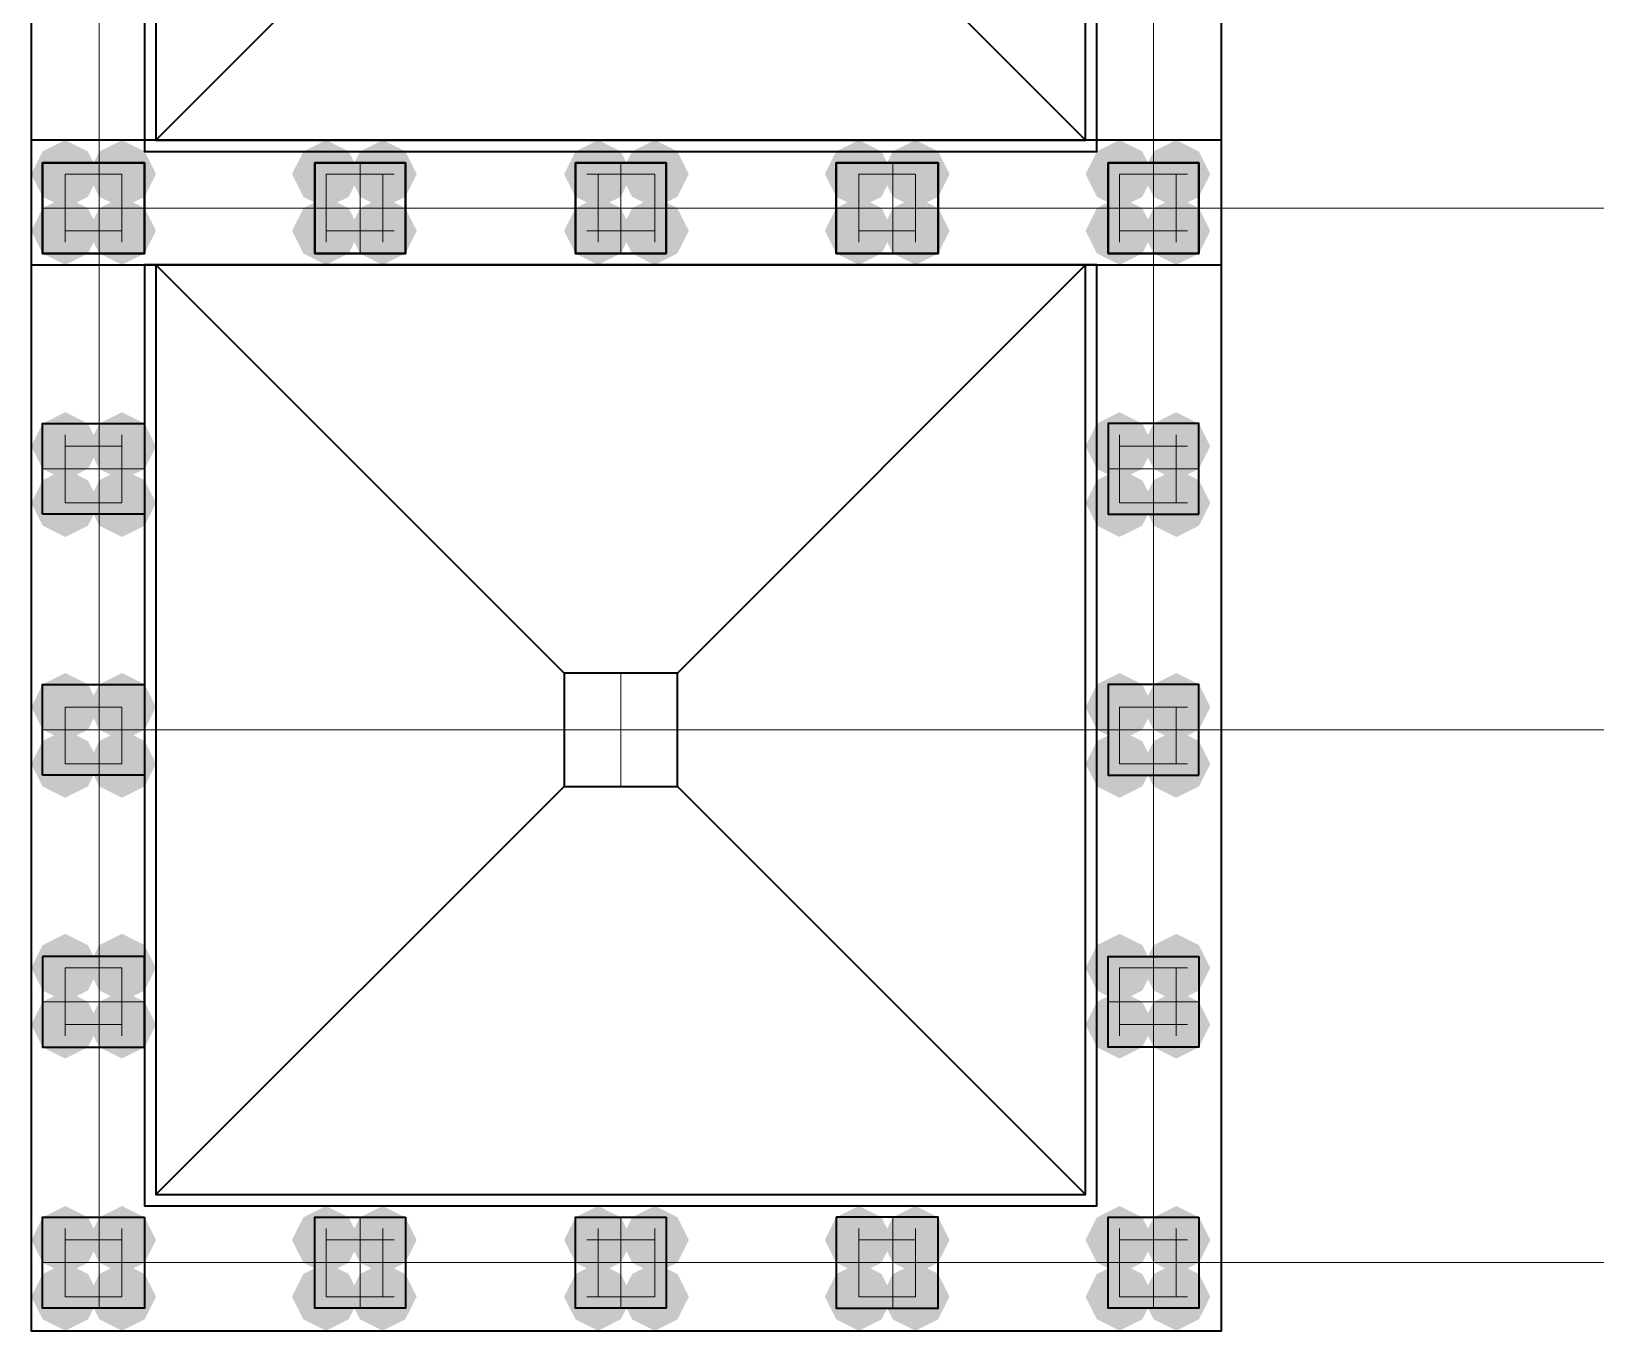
# Model space of a CAD drawing. Header units: millimetres. Extents: x 2315 to 4619, y 1334 to 1897.
# Drawn here: x 3811.84 to 3820.27, y 1516.78 to 1523.77 of the extents above; entities that cross this region are included whole.
import ezdxf

# ---------------------------------------------------------------- set-up
doc = ezdxf.new("R2010")
doc.units = ezdxf.units.MM
for name, color, linetype in [('PDF_中心线层', 1, 'Continuous'), ('PDF_粗实线层', 7, 'Continuous'), ('PDF_细实线层', 7, 'Continuous')]:
    doc.layers.add(name, color=color, linetype=linetype)

msp = doc.modelspace()

# ---------------------------------------------------------------- hatches: boundary and pattern name
at = {"layer": 'PDF_中心线层', "transparency": 33554559}
for points in [[(3812.0214, 1523.0665), (3811.9603, 1523.0665), (3811.9603, 1523.0055), (3812.0214, 1522.9444), (3812.0824, 1523.0055), (3812.0824, 1523.0665)], [(3812.0214, 1523.0665), (3811.9603, 1523.0665), (3811.9603, 1523.0055), (3812.0214, 1522.9444), (3812.0824, 1523.0055), (3812.0824, 1523.0665)], [(3812.3268, 1523.0665), (3812.2657, 1523.0665), (3812.2657, 1523.0055), (3812.3268, 1522.9444), (3812.3879, 1523.0055), (3812.3879, 1523.0665)], [(3812.3268, 1523.0665), (3812.2657, 1523.0665), (3812.2657, 1523.0055), (3812.3268, 1522.9444), (3812.3879, 1523.0055), (3812.3879, 1523.0665)], [(3816.297, 1523.0665), (3816.236, 1523.0665), (3816.236, 1523.0055), (3816.297, 1522.9444), (3816.3581, 1523.0055), (3816.3581, 1523.0665)], [(3816.297, 1523.0665), (3816.236, 1523.0665), (3816.236, 1523.0055), (3816.297, 1522.9444), (3816.3581, 1523.0055), (3816.3581, 1523.0665)], [(3816.6025, 1523.0665), (3816.5414, 1523.0665), (3816.5414, 1523.0055), (3816.6025, 1522.9444), (3816.6635, 1523.0055), (3816.6635, 1523.0665)], [(3816.6025, 1523.0665), (3816.5414, 1523.0665), (3816.5414, 1523.0055), (3816.6025, 1522.9444), (3816.6635, 1523.0055), (3816.6635, 1523.0665)], [(3812.0214, 1522.7611), (3811.9603, 1522.7611), (3811.9603, 1522.7001), (3812.0214, 1522.639), (3812.0824, 1522.7001), (3812.0824, 1522.7611)], [(3812.0214, 1522.7611), (3811.9603, 1522.7611), (3811.9603, 1522.7001), (3812.0214, 1522.639), (3812.0824, 1522.7001), (3812.0824, 1522.7611)], [(3812.3268, 1522.7611), (3812.2657, 1522.7611), (3812.2657, 1522.7001), (3812.3268, 1522.639), (3812.3879, 1522.7001), (3812.3879, 1522.7611)], [(3812.3268, 1522.7611), (3812.2657, 1522.7611), (3812.2657, 1522.7001), (3812.3268, 1522.639), (3812.3879, 1522.7001), (3812.3879, 1522.7611)], [(3816.297, 1522.7611), (3816.236, 1522.7611), (3816.236, 1522.7001), (3816.297, 1522.639), (3816.3581, 1522.7001), (3816.3581, 1522.7611)], [(3816.297, 1522.7611), (3816.236, 1522.7611), (3816.236, 1522.7001), (3816.297, 1522.639), (3816.3581, 1522.7001), (3816.3581, 1522.7611)], [(3816.6025, 1522.7611), (3816.5414, 1522.7611), (3816.5414, 1522.7001), (3816.6025, 1522.639), (3816.6635, 1522.7001), (3816.6635, 1522.7611)], [(3816.6025, 1522.7611), (3816.5414, 1522.7611), (3816.5414, 1522.7001), (3816.6025, 1522.639), (3816.6635, 1522.7001), (3816.6635, 1522.7611)], [(3812.0214, 1521.6006), (3811.9603, 1521.6006), (3811.9603, 1521.5395), (3812.0214, 1521.4784), (3812.0824, 1521.5395), (3812.0824, 1521.6006)], [(3812.3268, 1521.6006), (3812.2657, 1521.6006), (3812.2657, 1521.5395), (3812.3268, 1521.4784), (3812.3879, 1521.5395), (3812.3879, 1521.6006)], [(3812.0214, 1521.2952), (3811.9603, 1521.2952), (3811.9603, 1521.2341), (3812.0214, 1521.173), (3812.0824, 1521.2341), (3812.0824, 1521.2952)], [(3812.3268, 1521.2952), (3812.2657, 1521.2952), (3812.2657, 1521.2341), (3812.3268, 1521.173), (3812.3879, 1521.2341), (3812.3879, 1521.2952)], [(3812.0214, 1520.1957), (3811.9603, 1520.1957), (3811.9603, 1520.1346), (3812.0214, 1520.0736), (3812.0824, 1520.1346), (3812.0824, 1520.1957)], [(3812.0214, 1520.1957), (3811.9603, 1520.1957), (3811.9603, 1520.1346), (3812.0214, 1520.0736), (3812.0824, 1520.1346), (3812.0824, 1520.1957)], [(3812.3268, 1520.1957), (3812.2657, 1520.1957), (3812.2657, 1520.1346), (3812.3268, 1520.0736), (3812.3879, 1520.1346), (3812.3879, 1520.1957)], [(3812.3268, 1520.1957), (3812.2657, 1520.1957), (3812.2657, 1520.1346), (3812.3268, 1520.0736), (3812.3879, 1520.1346), (3812.3879, 1520.1957)], [(3817.7019, 1520.1957), (3817.6408, 1520.1957), (3817.6408, 1520.1346), (3817.7019, 1520.0736), (3817.763, 1520.1346), (3817.763, 1520.1957)], [(3818.0073, 1520.1957), (3817.9462, 1520.1957), (3817.9462, 1520.1346), (3818.0073, 1520.0736), (3818.0684, 1520.1346), (3818.0684, 1520.1957)], [(3812.0214, 1519.8903), (3811.9603, 1519.8903), (3811.9603, 1519.8292), (3812.0214, 1519.7682), (3812.0824, 1519.8292), (3812.0824, 1519.8903)], [(3812.0214, 1519.8903), (3811.9603, 1519.8903), (3811.9603, 1519.8292), (3812.0214, 1519.7682), (3812.0824, 1519.8292), (3812.0824, 1519.8903)], [(3812.3268, 1519.8903), (3812.2657, 1519.8903), (3812.2657, 1519.8292), (3812.3268, 1519.7682), (3812.3879, 1519.8292), (3812.3879, 1519.8903)], [(3812.3268, 1519.8903), (3812.2657, 1519.8903), (3812.2657, 1519.8292), (3812.3268, 1519.7682), (3812.3879, 1519.8292), (3812.3879, 1519.8903)], [(3817.7019, 1519.8903), (3817.6408, 1519.8903), (3817.6408, 1519.8292), (3817.7019, 1519.7682), (3817.763, 1519.8292), (3817.763, 1519.8903)], [(3818.0073, 1519.8903), (3817.9462, 1519.8903), (3817.9462, 1519.8292), (3818.0073, 1519.7682), (3818.0684, 1519.8292), (3818.0684, 1519.8903)], [(3812.0214, 1518.7909), (3811.9603, 1518.7909), (3811.9603, 1518.7298), (3812.0214, 1518.6687), (3812.0824, 1518.7298), (3812.0824, 1518.7909)], [(3812.3268, 1518.7909), (3812.2657, 1518.7909), (3812.2657, 1518.7298), (3812.3268, 1518.6687), (3812.3879, 1518.7298), (3812.3879, 1518.7909)], [(3812.0214, 1518.4855), (3811.9603, 1518.4855), (3811.9603, 1518.4244), (3812.0214, 1518.3633), (3812.0824, 1518.4244), (3812.0824, 1518.4855)], [(3812.3268, 1518.4855), (3812.2657, 1518.4855), (3812.2657, 1518.4244), (3812.3268, 1518.3633), (3812.3879, 1518.4244), (3812.3879, 1518.4855)], [(3812.0214, 1517.3249), (3811.9603, 1517.3249), (3811.9603, 1517.2638), (3812.0214, 1517.2028), (3812.0824, 1517.2638), (3812.0824, 1517.3249)], [(3812.3268, 1517.3249), (3812.2657, 1517.3249), (3812.2657, 1517.2638), (3812.3268, 1517.2028), (3812.3879, 1517.2638), (3812.3879, 1517.3249)], [(3816.297, 1517.3249), (3816.236, 1517.3249), (3816.236, 1517.2638), (3816.297, 1517.2028), (3816.3581, 1517.2638), (3816.3581, 1517.3249)], [(3816.6025, 1517.3249), (3816.5414, 1517.3249), (3816.5414, 1517.2638), (3816.6025, 1517.2028), (3816.6635, 1517.2638), (3816.6635, 1517.3249)], [(3812.0214, 1517.0195), (3811.9603, 1517.0195), (3811.9603, 1516.9584), (3812.0214, 1516.8973), (3812.0824, 1516.9584), (3812.0824, 1517.0195)], [(3812.3268, 1517.0195), (3812.2657, 1517.0195), (3812.2657, 1516.9584), (3812.3268, 1516.8973), (3812.3879, 1516.9584), (3812.3879, 1517.0195)], [(3816.297, 1517.0195), (3816.236, 1517.0195), (3816.236, 1516.9584), (3816.297, 1516.8973), (3816.3581, 1516.9584), (3816.3581, 1517.0195)], [(3816.6025, 1517.0195), (3816.5414, 1517.0195), (3816.5414, 1516.9584), (3816.6025, 1516.8973), (3816.6635, 1516.9584), (3816.6635, 1517.0195)]]:
    msp.add_hatch(color=256, dxfattribs=at).paths.add_polyline_path(points)
at = {"layer": 'PDF_粗实线层', "transparency": 33554559}
for points in [[(3812.0214, 1523.1887), (3811.8992, 1523.1276), (3811.8381, 1523.0055), (3811.8992, 1522.8833), (3812.0214, 1522.8222), (3812.1435, 1522.8833), (3812.2046, 1523.0055), (3812.1435, 1523.1276)], [(3812.0214, 1523.1887), (3811.8992, 1523.1276), (3811.8381, 1523.0055), (3811.8992, 1522.8833), (3812.0214, 1522.8222), (3812.1435, 1522.8833), (3812.2046, 1523.0055), (3812.1435, 1523.1276)], [(3812.3268, 1523.1887), (3812.2046, 1523.1276), (3812.1435, 1523.0055), (3812.2046, 1522.8833), (3812.3268, 1522.8222), (3812.4489, 1522.8833), (3812.51, 1523.0055), (3812.4489, 1523.1276)], [(3812.3268, 1523.1887), (3812.2046, 1523.1276), (3812.1435, 1523.0055), (3812.2046, 1522.8833), (3812.3268, 1522.8222), (3812.4489, 1522.8833), (3812.51, 1523.0055), (3812.4489, 1523.1276)], [(3813.4262, 1523.1887), (3813.3041, 1523.1276), (3813.243, 1523.0055), (3813.3041, 1522.8833), (3813.4262, 1522.8222), (3813.5484, 1522.8833), (3813.6095, 1523.0055), (3813.5484, 1523.1276)], [(3813.4262, 1523.1887), (3813.3041, 1523.1276), (3813.243, 1523.0055), (3813.3041, 1522.8833), (3813.4262, 1522.8222), (3813.5484, 1522.8833), (3813.6095, 1523.0055), (3813.5484, 1523.1276)], [(3813.7316, 1523.1887), (3813.6095, 1523.1276), (3813.5484, 1523.0055), (3813.6095, 1522.8833), (3813.7316, 1522.8222), (3813.8538, 1522.8833), (3813.9149, 1523.0055), (3813.8538, 1523.1276)], [(3813.7316, 1523.1887), (3813.6095, 1523.1276), (3813.5484, 1523.0055), (3813.6095, 1522.8833), (3813.7316, 1522.8222), (3813.8538, 1522.8833), (3813.9149, 1523.0055), (3813.8538, 1523.1276)], [(3814.8922, 1523.1887), (3814.77, 1523.1276), (3814.7089, 1523.0055), (3814.77, 1522.8833), (3814.8922, 1522.8222), (3815.0143, 1522.8833), (3815.0754, 1523.0055), (3815.0143, 1523.1276)], [(3814.8922, 1523.1887), (3814.77, 1523.1276), (3814.7089, 1523.0055), (3814.77, 1522.8833), (3814.8922, 1522.8222), (3815.0143, 1522.8833), (3815.0754, 1523.0055), (3815.0143, 1523.1276)], [(3815.1976, 1523.1887), (3815.0754, 1523.1276), (3815.0143, 1523.0055), (3815.0754, 1522.8833), (3815.1976, 1522.8222), (3815.3197, 1522.8833), (3815.3808, 1523.0055), (3815.3197, 1523.1276)], [(3815.1976, 1523.1887), (3815.0754, 1523.1276), (3815.0143, 1523.0055), (3815.0754, 1522.8833), (3815.1976, 1522.8222), (3815.3197, 1522.8833), (3815.3808, 1523.0055), (3815.3197, 1523.1276)], [(3816.297, 1523.1887), (3816.1749, 1523.1276), (3816.1138, 1523.0055), (3816.1749, 1522.8833), (3816.297, 1522.8222), (3816.4192, 1522.8833), (3816.4803, 1523.0055), (3816.4192, 1523.1276)], [(3816.297, 1523.1887), (3816.1749, 1523.1276), (3816.1138, 1523.0055), (3816.1749, 1522.8833), (3816.297, 1522.8222), (3816.4192, 1522.8833), (3816.4803, 1523.0055), (3816.4192, 1523.1276)], [(3816.6025, 1523.1887), (3816.4803, 1523.1276), (3816.4192, 1523.0055), (3816.4803, 1522.8833), (3816.6025, 1522.8222), (3816.7246, 1522.8833), (3816.7857, 1523.0055), (3816.7246, 1523.1276)], [(3816.6025, 1523.1887), (3816.4803, 1523.1276), (3816.4192, 1523.0055), (3816.4803, 1522.8833), (3816.6025, 1522.8222), (3816.7246, 1522.8833), (3816.7857, 1523.0055), (3816.7246, 1523.1276)], [(3817.7019, 1523.1887), (3817.5797, 1523.1276), (3817.5187, 1523.0055), (3817.5797, 1522.8833), (3817.7019, 1522.8222), (3817.8241, 1522.8833), (3817.8852, 1523.0055), (3817.8241, 1523.1276)], [(3817.7019, 1523.1887), (3817.5797, 1523.1276), (3817.5187, 1523.0055), (3817.5797, 1522.8833), (3817.7019, 1522.8222), (3817.8241, 1522.8833), (3817.8852, 1523.0055), (3817.8241, 1523.1276)], [(3818.0073, 1523.1887), (3817.8852, 1523.1276), (3817.8241, 1523.0055), (3817.8852, 1522.8833), (3818.0073, 1522.8222), (3818.1295, 1522.8833), (3818.1906, 1523.0055), (3818.1295, 1523.1276)], [(3818.0073, 1523.1887), (3817.8852, 1523.1276), (3817.8241, 1523.0055), (3817.8852, 1522.8833), (3818.0073, 1522.8222), (3818.1295, 1522.8833), (3818.1906, 1523.0055), (3818.1295, 1523.1276)], [(3812.0214, 1522.8833), (3811.8992, 1522.8222), (3811.8381, 1522.7001), (3811.8992, 1522.5779), (3812.0214, 1522.5168), (3812.1435, 1522.5779), (3812.2046, 1522.7001), (3812.1435, 1522.8222)], [(3812.0214, 1522.8833), (3811.8992, 1522.8222), (3811.8381, 1522.7001), (3811.8992, 1522.5779), (3812.0214, 1522.5168), (3812.1435, 1522.5779), (3812.2046, 1522.7001), (3812.1435, 1522.8222)], [(3812.3268, 1522.8833), (3812.2046, 1522.8222), (3812.1435, 1522.7001), (3812.2046, 1522.5779), (3812.3268, 1522.5168), (3812.4489, 1522.5779), (3812.51, 1522.7001), (3812.4489, 1522.8222)], [(3812.3268, 1522.8833), (3812.2046, 1522.8222), (3812.1435, 1522.7001), (3812.2046, 1522.5779), (3812.3268, 1522.5168), (3812.4489, 1522.5779), (3812.51, 1522.7001), (3812.4489, 1522.8222)], [(3813.4262, 1522.8833), (3813.3041, 1522.8222), (3813.243, 1522.7001), (3813.3041, 1522.5779), (3813.4262, 1522.5168), (3813.5484, 1522.5779), (3813.6095, 1522.7001), (3813.5484, 1522.8222)], [(3813.4262, 1522.8833), (3813.3041, 1522.8222), (3813.243, 1522.7001), (3813.3041, 1522.5779), (3813.4262, 1522.5168), (3813.5484, 1522.5779), (3813.6095, 1522.7001), (3813.5484, 1522.8222)], [(3813.7316, 1522.8833), (3813.6095, 1522.8222), (3813.5484, 1522.7001), (3813.6095, 1522.5779), (3813.7316, 1522.5168), (3813.8538, 1522.5779), (3813.9149, 1522.7001), (3813.8538, 1522.8222)], [(3813.7316, 1522.8833), (3813.6095, 1522.8222), (3813.5484, 1522.7001), (3813.6095, 1522.5779), (3813.7316, 1522.5168), (3813.8538, 1522.5779), (3813.9149, 1522.7001), (3813.8538, 1522.8222)], [(3814.8922, 1522.8833), (3814.77, 1522.8222), (3814.7089, 1522.7001), (3814.77, 1522.5779), (3814.8922, 1522.5168), (3815.0143, 1522.5779), (3815.0754, 1522.7001), (3815.0143, 1522.8222)], [(3814.8922, 1522.8833), (3814.77, 1522.8222), (3814.7089, 1522.7001), (3814.77, 1522.5779), (3814.8922, 1522.5168), (3815.0143, 1522.5779), (3815.0754, 1522.7001), (3815.0143, 1522.8222)], [(3815.1976, 1522.8833), (3815.0754, 1522.8222), (3815.0143, 1522.7001), (3815.0754, 1522.5779), (3815.1976, 1522.5168), (3815.3197, 1522.5779), (3815.3808, 1522.7001), (3815.3197, 1522.8222)], [(3815.1976, 1522.8833), (3815.0754, 1522.8222), (3815.0143, 1522.7001), (3815.0754, 1522.5779), (3815.1976, 1522.5168), (3815.3197, 1522.5779), (3815.3808, 1522.7001), (3815.3197, 1522.8222)], [(3816.297, 1522.8833), (3816.1749, 1522.8222), (3816.1138, 1522.7001), (3816.1749, 1522.5779), (3816.297, 1522.5168), (3816.4192, 1522.5779), (3816.4803, 1522.7001), (3816.4192, 1522.8222)], [(3816.297, 1522.8833), (3816.1749, 1522.8222), (3816.1138, 1522.7001), (3816.1749, 1522.5779), (3816.297, 1522.5168), (3816.4192, 1522.5779), (3816.4803, 1522.7001), (3816.4192, 1522.8222)], [(3816.6025, 1522.8833), (3816.4803, 1522.8222), (3816.4192, 1522.7001), (3816.4803, 1522.5779), (3816.6025, 1522.5168), (3816.7246, 1522.5779), (3816.7857, 1522.7001), (3816.7246, 1522.8222)], [(3816.6025, 1522.8833), (3816.4803, 1522.8222), (3816.4192, 1522.7001), (3816.4803, 1522.5779), (3816.6025, 1522.5168), (3816.7246, 1522.5779), (3816.7857, 1522.7001), (3816.7246, 1522.8222)], [(3817.7019, 1522.8833), (3817.5797, 1522.8222), (3817.5187, 1522.7001), (3817.5797, 1522.5779), (3817.7019, 1522.5168), (3817.8241, 1522.5779), (3817.8852, 1522.7001), (3817.8241, 1522.8222)], [(3817.7019, 1522.8833), (3817.5797, 1522.8222), (3817.5187, 1522.7001), (3817.5797, 1522.5779), (3817.7019, 1522.5168), (3817.8241, 1522.5779), (3817.8852, 1522.7001), (3817.8241, 1522.8222)], [(3818.0073, 1522.8833), (3817.8852, 1522.8222), (3817.8241, 1522.7001), (3817.8852, 1522.5779), (3818.0073, 1522.5168), (3818.1295, 1522.5779), (3818.1906, 1522.7001), (3818.1295, 1522.8222)], [(3818.0073, 1522.8833), (3817.8852, 1522.8222), (3817.8241, 1522.7001), (3817.8852, 1522.5779), (3818.0073, 1522.5168), (3818.1295, 1522.5779), (3818.1906, 1522.7001), (3818.1295, 1522.8222)], [(3812.0214, 1521.7228), (3811.8992, 1521.6617), (3811.8381, 1521.5395), (3811.8992, 1521.4174), (3812.0214, 1521.3563), (3812.1435, 1521.4174), (3812.2046, 1521.5395), (3812.1435, 1521.6617)], [(3812.3268, 1521.7228), (3812.2046, 1521.6617), (3812.1435, 1521.5395), (3812.2046, 1521.4174), (3812.3268, 1521.3563), (3812.4489, 1521.4174), (3812.51, 1521.5395), (3812.4489, 1521.6617)], [(3817.7019, 1521.7228), (3817.5797, 1521.6617), (3817.5187, 1521.5395), (3817.5797, 1521.4174), (3817.7019, 1521.3563), (3817.8241, 1521.4174), (3817.8852, 1521.5395), (3817.8241, 1521.6617)], [(3818.0073, 1521.7228), (3817.8852, 1521.6617), (3817.8241, 1521.5395), (3817.8852, 1521.4174), (3818.0073, 1521.3563), (3818.1295, 1521.4174), (3818.1906, 1521.5395), (3818.1295, 1521.6617)], [(3812.0214, 1521.4174), (3811.8992, 1521.3563), (3811.8381, 1521.2341), (3811.8992, 1521.1119), (3812.0214, 1521.0509), (3812.1435, 1521.1119), (3812.2046, 1521.2341), (3812.1435, 1521.3563)], [(3812.3268, 1521.4174), (3812.2046, 1521.3563), (3812.1435, 1521.2341), (3812.2046, 1521.1119), (3812.3268, 1521.0509), (3812.4489, 1521.1119), (3812.51, 1521.2341), (3812.4489, 1521.3563)], [(3817.7019, 1521.4174), (3817.5797, 1521.3563), (3817.5187, 1521.2341), (3817.5797, 1521.1119), (3817.7019, 1521.0509), (3817.8241, 1521.1119), (3817.8852, 1521.2341), (3817.8241, 1521.3563)], [(3818.0073, 1521.4174), (3817.8852, 1521.3563), (3817.8241, 1521.2341), (3817.8852, 1521.1119), (3818.0073, 1521.0509), (3818.1295, 1521.1119), (3818.1906, 1521.2341), (3818.1295, 1521.3563)], [(3812.0214, 1520.3179), (3811.8992, 1520.2568), (3811.8381, 1520.1346), (3811.8992, 1520.0125), (3812.0214, 1519.9514), (3812.1435, 1520.0125), (3812.2046, 1520.1346), (3812.1435, 1520.2568)], [(3812.3268, 1520.3179), (3812.2046, 1520.2568), (3812.1435, 1520.1346), (3812.2046, 1520.0125), (3812.3268, 1519.9514), (3812.4489, 1520.0125), (3812.51, 1520.1346), (3812.4489, 1520.2568)], [(3817.7019, 1520.3179), (3817.5797, 1520.2568), (3817.5187, 1520.1346), (3817.5797, 1520.0125), (3817.7019, 1519.9514), (3817.8241, 1520.0125), (3817.8852, 1520.1346), (3817.8241, 1520.2568)], [(3818.0073, 1520.3179), (3817.8852, 1520.2568), (3817.8241, 1520.1346), (3817.8852, 1520.0125), (3818.0073, 1519.9514), (3818.1295, 1520.0125), (3818.1906, 1520.1346), (3818.1295, 1520.2568)], [(3812.0214, 1520.0125), (3811.8992, 1519.9514), (3811.8381, 1519.8292), (3811.8992, 1519.7071), (3812.0214, 1519.646), (3812.1435, 1519.7071), (3812.2046, 1519.8292), (3812.1435, 1519.9514)], [(3812.3268, 1520.0125), (3812.2046, 1519.9514), (3812.1435, 1519.8292), (3812.2046, 1519.7071), (3812.3268, 1519.646), (3812.4489, 1519.7071), (3812.51, 1519.8292), (3812.4489, 1519.9514)], [(3817.7019, 1520.0125), (3817.5797, 1519.9514), (3817.5187, 1519.8292), (3817.5797, 1519.7071), (3817.7019, 1519.646), (3817.8241, 1519.7071), (3817.8852, 1519.8292), (3817.8241, 1519.9514)], [(3818.0073, 1520.0125), (3817.8852, 1519.9514), (3817.8241, 1519.8292), (3817.8852, 1519.7071), (3818.0073, 1519.646), (3818.1295, 1519.7071), (3818.1906, 1519.8292), (3818.1295, 1519.9514)], [(3812.0214, 1518.913), (3811.8992, 1518.8519), (3811.8381, 1518.7298), (3811.8992, 1518.6076), (3812.0214, 1518.5465), (3812.1435, 1518.6076), (3812.2046, 1518.7298), (3812.1435, 1518.8519)], [(3812.3268, 1518.913), (3812.2046, 1518.8519), (3812.1435, 1518.7298), (3812.2046, 1518.6076), (3812.3268, 1518.5465), (3812.4489, 1518.6076), (3812.51, 1518.7298), (3812.4489, 1518.8519)], [(3817.7019, 1518.913), (3817.5797, 1518.8519), (3817.5187, 1518.7298), (3817.5797, 1518.6076), (3817.7019, 1518.5465), (3817.8241, 1518.6076), (3817.8852, 1518.7298), (3817.8241, 1518.8519)], [(3818.0073, 1518.913), (3817.8852, 1518.8519), (3817.8241, 1518.7298), (3817.8852, 1518.6076), (3818.0073, 1518.5465), (3818.1295, 1518.6076), (3818.1906, 1518.7298), (3818.1295, 1518.8519)], [(3812.0214, 1518.6076), (3811.8992, 1518.5465), (3811.8381, 1518.4244), (3811.8992, 1518.3022), (3812.0214, 1518.2411), (3812.1435, 1518.3022), (3812.2046, 1518.4244), (3812.1435, 1518.5465)], [(3812.3268, 1518.6076), (3812.2046, 1518.5465), (3812.1435, 1518.4244), (3812.2046, 1518.3022), (3812.3268, 1518.2411), (3812.4489, 1518.3022), (3812.51, 1518.4244), (3812.4489, 1518.5465)], [(3817.7019, 1518.6076), (3817.5797, 1518.5465), (3817.5187, 1518.4244), (3817.5797, 1518.3022), (3817.7019, 1518.2411), (3817.8241, 1518.3022), (3817.8852, 1518.4244), (3817.8241, 1518.5465)], [(3818.0073, 1518.6076), (3817.8852, 1518.5465), (3817.8241, 1518.4244), (3817.8852, 1518.3022), (3818.0073, 1518.2411), (3818.1295, 1518.3022), (3818.1906, 1518.4244), (3818.1295, 1518.5465)], [(3812.0214, 1517.4471), (3811.8992, 1517.386), (3811.8381, 1517.2638), (3811.8992, 1517.1417), (3812.0214, 1517.0806), (3812.1435, 1517.1417), (3812.2046, 1517.2638), (3812.1435, 1517.386)], [(3812.3268, 1517.4471), (3812.2046, 1517.386), (3812.1435, 1517.2638), (3812.2046, 1517.1417), (3812.3268, 1517.0806), (3812.4489, 1517.1417), (3812.51, 1517.2638), (3812.4489, 1517.386)], [(3813.4262, 1517.4471), (3813.3041, 1517.386), (3813.243, 1517.2638), (3813.3041, 1517.1417), (3813.4262, 1517.0806), (3813.5484, 1517.1417), (3813.6095, 1517.2638), (3813.5484, 1517.386)], [(3813.7316, 1517.4471), (3813.6095, 1517.386), (3813.5484, 1517.2638), (3813.6095, 1517.1417), (3813.7316, 1517.0806), (3813.8538, 1517.1417), (3813.9149, 1517.2638), (3813.8538, 1517.386)], [(3814.8922, 1517.4471), (3814.77, 1517.386), (3814.7089, 1517.2638), (3814.77, 1517.1417), (3814.8922, 1517.0806), (3815.0143, 1517.1417), (3815.0754, 1517.2638), (3815.0143, 1517.386)], [(3815.1976, 1517.4471), (3815.0754, 1517.386), (3815.0143, 1517.2638), (3815.0754, 1517.1417), (3815.1976, 1517.0806), (3815.3197, 1517.1417), (3815.3808, 1517.2638), (3815.3197, 1517.386)], [(3816.297, 1517.4471), (3816.1749, 1517.386), (3816.1138, 1517.2638), (3816.1749, 1517.1417), (3816.297, 1517.0806), (3816.4192, 1517.1417), (3816.4803, 1517.2638), (3816.4192, 1517.386)], [(3816.6025, 1517.4471), (3816.4803, 1517.386), (3816.4192, 1517.2638), (3816.4803, 1517.1417), (3816.6025, 1517.0806), (3816.7246, 1517.1417), (3816.7857, 1517.2638), (3816.7246, 1517.386)], [(3817.7019, 1517.4471), (3817.5797, 1517.386), (3817.5187, 1517.2638), (3817.5797, 1517.1417), (3817.7019, 1517.0806), (3817.8241, 1517.1417), (3817.8852, 1517.2638), (3817.8241, 1517.386)], [(3818.0073, 1517.4471), (3817.8852, 1517.386), (3817.8241, 1517.2638), (3817.8852, 1517.1417), (3818.0073, 1517.0806), (3818.1295, 1517.1417), (3818.1906, 1517.2638), (3818.1295, 1517.386)], [(3812.0214, 1517.1417), (3811.8992, 1517.0806), (3811.8381, 1516.9584), (3811.8992, 1516.8363), (3812.0214, 1516.7752), (3812.1435, 1516.8363), (3812.2046, 1516.9584), (3812.1435, 1517.0806)], [(3812.3268, 1517.1417), (3812.2046, 1517.0806), (3812.1435, 1516.9584), (3812.2046, 1516.8363), (3812.3268, 1516.7752), (3812.4489, 1516.8363), (3812.51, 1516.9584), (3812.4489, 1517.0806)], [(3813.4262, 1517.1417), (3813.3041, 1517.0806), (3813.243, 1516.9584), (3813.3041, 1516.8363), (3813.4262, 1516.7752), (3813.5484, 1516.8363), (3813.6095, 1516.9584), (3813.5484, 1517.0806)], [(3813.7316, 1517.1417), (3813.6095, 1517.0806), (3813.5484, 1516.9584), (3813.6095, 1516.8363), (3813.7316, 1516.7752), (3813.8538, 1516.8363), (3813.9149, 1516.9584), (3813.8538, 1517.0806)], [(3814.8922, 1517.1417), (3814.77, 1517.0806), (3814.7089, 1516.9584), (3814.77, 1516.8363), (3814.8922, 1516.7752), (3815.0143, 1516.8363), (3815.0754, 1516.9584), (3815.0143, 1517.0806)], [(3815.1976, 1517.1417), (3815.0754, 1517.0806), (3815.0143, 1516.9584), (3815.0754, 1516.8363), (3815.1976, 1516.7752), (3815.3197, 1516.8363), (3815.3808, 1516.9584), (3815.3197, 1517.0806)], [(3816.297, 1517.1417), (3816.1749, 1517.0806), (3816.1138, 1516.9584), (3816.1749, 1516.8363), (3816.297, 1516.7752), (3816.4192, 1516.8363), (3816.4803, 1516.9584), (3816.4192, 1517.0806)], [(3816.6025, 1517.1417), (3816.4803, 1517.0806), (3816.4192, 1516.9584), (3816.4803, 1516.8363), (3816.6025, 1516.7752), (3816.7246, 1516.8363), (3816.7857, 1516.9584), (3816.7246, 1517.0806)], [(3817.7019, 1517.1417), (3817.5797, 1517.0806), (3817.5187, 1516.9584), (3817.5797, 1516.8363), (3817.7019, 1516.7752), (3817.8241, 1516.8363), (3817.8852, 1516.9584), (3817.8241, 1517.0806)], [(3818.0073, 1517.1417), (3817.8852, 1517.0806), (3817.8241, 1516.9584), (3817.8852, 1516.8363), (3818.0073, 1516.7752), (3818.1295, 1516.8363), (3818.1906, 1516.9584), (3818.1295, 1517.0806)]]:
    msp.add_hatch(color=256, dxfattribs=at).paths.add_polyline_path(points)

# ---------------------------------------------------------------- linework, layer by layer
at = {"layer": 'PDF_中心线层', "lineweight": 18}
for points in [[(3812.2046, 1528.5638), (3812.2046, 1522.8222), (3817.8852, 1522.8222), (3817.8852, 1528.5638)], [(3817.8852, 1528.5638), (3817.8852, 1522.8222), (3829.8571, 1522.8222), (3829.8571, 1528.5638)], [(3812.3268, 1523.0055), (3812.0214, 1523.0055), (3812.0214, 1522.7001), (3812.3268, 1522.7001)], [(3812.0214, 1523.0055), (3812.0214, 1522.9444)], [(3812.3268, 1522.7001), (3812.0214, 1522.7001), (3812.0214, 1523.0055), (3812.3268, 1523.0055)], [(3812.2046, 1522.639), (3812.2046, 1523.0665), (3812.2046, 1522.5779), (3812.2046, 1523.0665)], [(3812.3268, 1523.0055), (3812.3268, 1522.9444)], [(3813.7316, 1523.0055), (3813.4262, 1523.0055), (3813.4262, 1522.7001), (3813.7316, 1522.7001)], [(3813.4873, 1523.0055), (3813.4262, 1523.0055), (3813.4262, 1522.9444), (3813.4262, 1523.0055)], [(3813.7316, 1522.7001), (3813.4262, 1522.7001), (3813.4262, 1523.0055), (3813.7316, 1523.0055)], [(3813.6095, 1522.639), (3813.6095, 1523.0665), (3813.6095, 1522.5779), (3813.6095, 1523.0665)], [(3813.7316, 1522.9444), (3813.7316, 1523.0055), (3813.7927, 1523.0055), (3813.7316, 1523.0055)], [(3814.8922, 1522.9444), (3814.8922, 1523.0055), (3814.8311, 1523.0055), (3814.8922, 1523.0055)], [(3815.1976, 1523.0055), (3814.8922, 1523.0055), (3814.8922, 1522.7001), (3815.1976, 1522.7001)], [(3815.1976, 1522.7001), (3814.8922, 1522.7001), (3814.8922, 1523.0055), (3815.1976, 1523.0055)], [(3815.0143, 1522.639), (3815.0143, 1523.0665), (3815.0143, 1522.5779), (3815.0143, 1523.0665)], [(3815.1365, 1523.0055), (3815.1976, 1523.0055), (3815.1976, 1522.9444), (3815.1976, 1523.0055)], [(3816.297, 1523.0055), (3816.6025, 1523.0055), (3816.6025, 1522.7001), (3816.297, 1522.7001)], [(3816.297, 1523.0055), (3816.297, 1522.9444)], [(3816.297, 1522.7001), (3816.6025, 1522.7001), (3816.6025, 1523.0055), (3816.297, 1523.0055)], [(3816.4803, 1522.639), (3816.4803, 1523.0665), (3816.4803, 1522.5779), (3816.4803, 1523.0665)], [(3816.6025, 1523.0055), (3816.6025, 1522.9444)], [(3818.0073, 1523.0055), (3817.7019, 1523.0055), (3817.7019, 1522.7001), (3818.0073, 1522.7001)], [(3817.763, 1523.0055), (3817.7019, 1523.0055), (3817.7019, 1522.9444), (3817.7019, 1523.0055)], [(3818.0073, 1522.7001), (3817.7019, 1522.7001), (3817.7019, 1523.0055), (3818.0073, 1523.0055)], [(3817.8852, 1522.639), (3817.8852, 1523.0665), (3817.8852, 1522.5779), (3817.8852, 1523.0665)], [(3818.0073, 1522.9444), (3818.0073, 1523.0055), (3818.0684, 1523.0055), (3818.0073, 1523.0055)], [(3811.8992, 1522.8222), (3812.4489, 1522.8222)], [(3811.9603, 1522.8222), (3812.3879, 1522.8222)], [(3812.2046, 1522.8222), (3812.2046, 1517.1417), (3817.8852, 1517.1417), (3817.8852, 1522.8222)], [(3813.3652, 1522.8222), (3813.8538, 1522.8222)], [(3813.4262, 1522.8222), (3813.7927, 1522.8222)], [(3814.8311, 1522.8222), (3815.2587, 1522.8222), (3814.77, 1522.8222), (3815.2587, 1522.8222)], [(3816.7246, 1522.8222), (3816.1749, 1522.8222)], [(3816.6635, 1522.8222), (3816.236, 1522.8222)], [(3817.6408, 1522.8222), (3818.1295, 1522.8222)], [(3817.7019, 1522.8222), (3818.0684, 1522.8222)], [(3817.8852, 1522.8222), (3817.8852, 1517.1417), (3829.8571, 1517.1417), (3829.8571, 1522.8222)], [(3812.0214, 1522.639), (3812.0214, 1522.7001)], [(3812.3268, 1522.639), (3812.3268, 1522.7001)], [(3813.4873, 1522.7001), (3813.4262, 1522.7001), (3813.4262, 1522.639), (3813.4262, 1522.7001)], [(3813.7316, 1522.639), (3813.7316, 1522.7001), (3813.7927, 1522.7001), (3813.7316, 1522.7001)], [(3814.8922, 1522.639), (3814.8922, 1522.7001), (3814.8311, 1522.7001), (3814.8922, 1522.7001)], [(3815.1365, 1522.7001), (3815.1976, 1522.7001), (3815.1976, 1522.639), (3815.1976, 1522.7001)], [(3816.297, 1522.639), (3816.297, 1522.7001)], [(3816.6025, 1522.639), (3816.6025, 1522.7001)], [(3817.763, 1522.7001), (3817.7019, 1522.7001), (3817.7019, 1522.639), (3817.7019, 1522.7001)], [(3818.0073, 1522.639), (3818.0073, 1522.7001), (3818.0684, 1522.7001), (3818.0073, 1522.7001)], [(3812.0214, 1521.5395), (3812.3268, 1521.5395), (3812.3268, 1521.2341), (3812.0214, 1521.2341)], [(3818.0073, 1521.5395), (3817.7019, 1521.5395), (3817.7019, 1521.2341), (3818.0073, 1521.2341)], [(3812.0214, 1520.1346), (3812.3268, 1520.1346), (3812.3268, 1519.8292), (3812.0214, 1519.8292)], [(3818.0073, 1520.1346), (3817.7019, 1520.1346), (3817.7019, 1519.8292), (3818.0073, 1519.8292)], [(3812.0214, 1518.4244), (3812.3268, 1518.4244), (3812.3268, 1518.7298), (3812.0214, 1518.7298)], [(3818.0073, 1518.4244), (3817.7019, 1518.4244), (3817.7019, 1518.7298), (3818.0073, 1518.7298)], [(3812.3268, 1516.9584), (3812.0214, 1516.9584), (3812.0214, 1517.2638), (3812.3268, 1517.2638)], [(3813.7316, 1516.9584), (3813.4262, 1516.9584), (3813.4262, 1517.2638), (3813.7316, 1517.2638)], [(3815.1976, 1516.9584), (3814.8922, 1516.9584), (3814.8922, 1517.2638), (3815.1976, 1517.2638)], [(3816.297, 1516.9584), (3816.6025, 1516.9584), (3816.6025, 1517.2638), (3816.297, 1517.2638)], [(3818.0073, 1516.9584), (3817.7019, 1516.9584), (3817.7019, 1517.2638), (3818.0073, 1517.2638)]]:
    msp.add_lwpolyline(points, close=True, dxfattribs=at)
for points in [[(3812.2046, 1521.173), (3812.2046, 1521.6617)], [(3817.8852, 1521.173), (3817.8852, 1521.6617)], [(3812.0214, 1521.5395), (3812.0214, 1521.6006)], [(3812.2046, 1521.2341), (3812.2046, 1521.6006)], [(3812.3268, 1521.5395), (3812.3268, 1521.6006)], [(3817.7019, 1521.6006), (3817.7019, 1521.5395), (3817.763, 1521.5395)], [(3817.8852, 1521.2341), (3817.8852, 1521.6006)], [(3818.0684, 1521.5395), (3818.0073, 1521.5395), (3818.0073, 1521.6006)], [(3811.8992, 1521.4174), (3812.4489, 1521.4174)], [(3811.9603, 1521.4174), (3812.3879, 1521.4174)], [(3818.1295, 1521.4174), (3817.6408, 1521.4174)], [(3818.0684, 1521.4174), (3817.7019, 1521.4174)], [(3812.0214, 1521.2952), (3812.0214, 1521.2341)], [(3812.3268, 1521.2952), (3812.3268, 1521.2341)], [(3817.7019, 1521.2952), (3817.7019, 1521.2341), (3817.763, 1521.2341)], [(3818.0684, 1521.2341), (3818.0073, 1521.2341), (3818.0073, 1521.2952)], [(3815.0143, 1520.3179), (3815.0143, 1519.7071)], [(3812.2046, 1519.7071), (3812.2046, 1520.2568)], [(3817.8852, 1519.7071), (3817.8852, 1520.2568)], [(3812.2046, 1519.7682), (3812.2046, 1520.1957)], [(3817.7019, 1520.1346), (3817.763, 1520.1346)], [(3817.8852, 1519.7682), (3817.8852, 1520.1957)], [(3818.0684, 1520.1346), (3818.0073, 1520.1346)], [(3811.8992, 1520.0125), (3812.4489, 1520.0125)], [(3811.9603, 1520.0125), (3812.3879, 1520.0125)], [(3812.2046, 1520.0125), (3829.8571, 1520.0125), (3839.569, 1520.0125)], [(3815.3197, 1520.0125), (3814.7089, 1520.0125)], [(3818.1295, 1520.0125), (3817.6408, 1520.0125)], [(3818.0684, 1520.0125), (3817.7019, 1520.0125)], [(3817.7019, 1519.8292), (3817.763, 1519.8292)], [(3818.0684, 1519.8292), (3818.0073, 1519.8292)], [(3812.2046, 1518.3633), (3812.2046, 1518.7909), (3812.2046, 1518.3022)], [(3817.8852, 1518.3633), (3817.8852, 1518.7909), (3817.8852, 1518.3022)], [(3812.0214, 1518.6687), (3812.0214, 1518.7298)], [(3812.3268, 1518.6687), (3812.3268, 1518.7298)], [(3817.7019, 1518.6687), (3817.7019, 1518.7298), (3817.763, 1518.7298)], [(3818.0684, 1518.7298), (3818.0073, 1518.7298), (3818.0073, 1518.6687)], [(3811.8992, 1518.5465), (3812.4489, 1518.5465)], [(3811.9603, 1518.5465), (3812.3879, 1518.5465)], [(3818.1295, 1518.5465), (3817.6408, 1518.5465)], [(3818.0684, 1518.5465), (3817.7019, 1518.5465)], [(3812.0214, 1518.4244), (3812.0214, 1518.3633)], [(3812.3268, 1518.4244), (3812.3268, 1518.3633)], [(3817.7019, 1518.3633), (3817.7019, 1518.4244), (3817.763, 1518.4244)], [(3818.0684, 1518.4244), (3818.0073, 1518.4244), (3818.0073, 1518.3633)], [(3812.2046, 1517.386), (3812.2046, 1516.8973)], [(3813.6095, 1517.386), (3813.6095, 1516.8973)], [(3815.0143, 1517.386), (3815.0143, 1516.8973)], [(3816.4803, 1517.386), (3816.4803, 1516.8973)], [(3817.8852, 1517.386), (3817.8852, 1516.8973)], [(3812.0214, 1517.2638), (3812.0214, 1517.3249)], [(3812.2046, 1517.3249), (3812.2046, 1516.9584)], [(3812.3268, 1517.2638), (3812.3268, 1517.3249)], [(3813.4262, 1517.3249), (3813.4262, 1517.2638), (3813.4873, 1517.2638)], [(3813.6095, 1517.3249), (3813.6095, 1516.9584)], [(3813.7927, 1517.2638), (3813.7316, 1517.2638), (3813.7316, 1517.3249)], [(3814.8311, 1517.2638), (3814.8922, 1517.2638), (3814.8922, 1517.3249)], [(3815.0143, 1517.3249), (3815.0143, 1516.9584)], [(3815.1976, 1517.3249), (3815.1976, 1517.2638), (3815.1365, 1517.2638)], [(3816.297, 1517.2638), (3816.297, 1517.3249)], [(3816.4803, 1517.3249), (3816.4803, 1516.9584)], [(3816.6025, 1517.2638), (3816.6025, 1517.3249)], [(3817.7019, 1517.3249), (3817.7019, 1517.2638), (3817.763, 1517.2638)], [(3817.8852, 1517.3249), (3817.8852, 1516.9584)], [(3818.0684, 1517.2638), (3818.0073, 1517.2638), (3818.0073, 1517.3249)], [(3812.4489, 1517.1417), (3811.8992, 1517.1417)], [(3812.3879, 1517.1417), (3811.9603, 1517.1417)], [(3813.8538, 1517.1417), (3813.3652, 1517.1417)], [(3813.7927, 1517.1417), (3813.4262, 1517.1417)], [(3814.8311, 1517.1417), (3815.2587, 1517.1417), (3814.77, 1517.1417)], [(3816.1749, 1517.1417), (3816.7246, 1517.1417)], [(3816.236, 1517.1417), (3816.6635, 1517.1417)], [(3818.1295, 1517.1417), (3817.6408, 1517.1417)], [(3818.0684, 1517.1417), (3817.7019, 1517.1417)], [(3812.0214, 1517.0195), (3812.0214, 1516.9584)], [(3812.3268, 1517.0195), (3812.3268, 1516.9584)], [(3813.4262, 1517.0195), (3813.4262, 1516.9584), (3813.4873, 1516.9584)], [(3813.7927, 1516.9584), (3813.7316, 1516.9584), (3813.7316, 1517.0195)], [(3814.8311, 1516.9584), (3814.8922, 1516.9584), (3814.8922, 1517.0195)], [(3815.1976, 1517.0195), (3815.1976, 1516.9584), (3815.1365, 1516.9584)], [(3816.297, 1517.0195), (3816.297, 1516.9584)], [(3816.6025, 1517.0195), (3816.6025, 1516.9584)], [(3817.7019, 1517.0195), (3817.7019, 1516.9584), (3817.763, 1516.9584)], [(3818.0684, 1516.9584), (3818.0073, 1516.9584), (3818.0073, 1517.0195)]]:
    msp.add_lwpolyline(points, dxfattribs=at)
at = {"layer": 'PDF_粗实线层', "color": 8, "lineweight": 35, "true_color": 0x808080}
for points in [[(3818.2516, 1528.8692), (3811.8381, 1528.8692), (3811.8381, 1522.5168), (3818.2516, 1522.5168)], [(3817.5797, 1528.2584), (3812.4489, 1528.2584), (3812.4489, 1523.1276), (3817.5797, 1523.1276)], [(3818.2516, 1523.1887), (3811.8381, 1523.1887), (3811.8381, 1516.7752), (3818.2516, 1516.7752)], [(3817.5797, 1522.5168), (3812.4489, 1522.5168), (3812.4489, 1517.4471), (3817.5797, 1517.4471)]]:
    msp.add_lwpolyline(points, close=True, dxfattribs=at)
at = {"layer": 'PDF_粗实线层', "lineweight": 35}
for points in [[(3817.5187, 1528.1974), (3812.51, 1528.1974), (3812.51, 1523.1887), (3817.5187, 1523.1887)], [(3812.4489, 1522.5779), (3812.4489, 1523.0665), (3811.8992, 1523.0665), (3811.8992, 1522.5779)], [(3812.4489, 1523.0665), (3812.4489, 1522.5779), (3811.8992, 1522.5779), (3811.8992, 1523.0665)], [(3813.8538, 1522.5779), (3813.8538, 1523.0665), (3813.3652, 1523.0665), (3813.3652, 1522.5779)], [(3813.8538, 1523.0665), (3813.8538, 1522.5779), (3813.3652, 1522.5779), (3813.3652, 1523.0665)], [(3815.2587, 1522.5779), (3815.2587, 1523.0665), (3814.77, 1523.0665), (3814.77, 1522.5779)], [(3815.2587, 1523.0665), (3815.2587, 1522.5779), (3814.77, 1522.5779), (3814.77, 1523.0665)], [(3816.1749, 1522.5779), (3816.1749, 1523.0665), (3816.7246, 1523.0665), (3816.7246, 1522.5779)], [(3816.1749, 1523.0665), (3816.1749, 1522.5779), (3816.7246, 1522.5779), (3816.7246, 1523.0665)], [(3818.1295, 1522.5779), (3818.1295, 1523.0665), (3817.6408, 1523.0665), (3817.6408, 1522.5779)], [(3818.1295, 1523.0665), (3818.1295, 1522.5779), (3817.6408, 1522.5779), (3817.6408, 1523.0665)], [(3817.5187, 1522.5168), (3812.51, 1522.5168), (3812.51, 1517.5082), (3817.5187, 1517.5082)], [(3811.8992, 1521.173), (3811.8992, 1521.6617), (3812.4489, 1521.6617), (3812.4489, 1521.173)], [(3818.1295, 1521.173), (3818.1295, 1521.6617), (3817.6408, 1521.6617), (3817.6408, 1521.173)], [(3815.3197, 1520.3179), (3814.7089, 1520.3179), (3814.7089, 1519.7071), (3815.3197, 1519.7071)], [(3811.8992, 1519.7682), (3811.8992, 1520.2568), (3812.4489, 1520.2568), (3812.4489, 1519.7682)], [(3818.1295, 1519.7682), (3818.1295, 1520.2568), (3817.6408, 1520.2568), (3817.6408, 1519.7682)], [(3811.8992, 1518.7909), (3811.8992, 1518.3022), (3812.4489, 1518.3022), (3812.4489, 1518.7909)], [(3818.1295, 1518.7909), (3818.1295, 1518.3022), (3817.6408, 1518.3022), (3817.6408, 1518.7909)], [(3812.4489, 1517.386), (3812.4489, 1516.8973), (3811.8992, 1516.8973), (3811.8992, 1517.386)], [(3813.8538, 1517.386), (3813.8538, 1516.8973), (3813.3652, 1516.8973), (3813.3652, 1517.386)], [(3815.2587, 1517.386), (3815.2587, 1516.8973), (3814.77, 1516.8973), (3814.77, 1517.386)], [(3816.1749, 1517.386), (3816.1749, 1516.8973), (3816.7246, 1516.8973), (3816.7246, 1517.386)], [(3818.1295, 1517.386), (3818.1295, 1516.8973), (3817.6408, 1516.8973), (3817.6408, 1517.386)]]:
    msp.add_lwpolyline(points, close=True, dxfattribs=at)
for points in [[(3814.7089, 1525.3876), (3812.51, 1523.1887)], [(3815.3197, 1525.3876), (3817.5187, 1523.1887)], [(3814.7089, 1520.3179), (3812.51, 1522.5168)], [(3815.3197, 1520.3179), (3817.5187, 1522.5168)], [(3814.7089, 1519.7071), (3812.51, 1517.5082)], [(3815.3197, 1519.7071), (3817.5187, 1517.5082)]]:
    msp.add_lwpolyline(points, dxfattribs=at)
at = {"layer": 'PDF_细实线层', "color": 8, "lineweight": 18, "true_color": 0x767676}
for points in [[(3812.0214, 1523.0055), (3812.0214, 1523.0055)], [(3812.0214, 1523.0055), (3812.0214, 1523.0055)], [(3812.3268, 1523.0055), (3812.3268, 1523.0055)], [(3812.3268, 1523.0055), (3812.3268, 1523.0055)], [(3813.4262, 1523.0055), (3813.4262, 1523.0055)], [(3813.4262, 1523.0055), (3813.4262, 1523.0055)], [(3813.7316, 1523.0055), (3813.7316, 1523.0055)], [(3813.7316, 1523.0055), (3813.7316, 1523.0055)], [(3814.8922, 1523.0055), (3814.8922, 1523.0055)], [(3814.8922, 1523.0055), (3814.8922, 1523.0055)], [(3815.1976, 1523.0055), (3815.1976, 1523.0055)], [(3815.1976, 1523.0055), (3815.1976, 1523.0055)], [(3816.297, 1523.0055), (3816.297, 1523.0055)], [(3816.297, 1523.0055), (3816.297, 1523.0055)], [(3816.6025, 1523.0055), (3816.6025, 1523.0055)], [(3816.6025, 1523.0055), (3816.6025, 1523.0055)], [(3817.7019, 1523.0055), (3817.7019, 1523.0055)], [(3817.7019, 1523.0055), (3817.7019, 1523.0055)], [(3818.0073, 1523.0055), (3818.0073, 1523.0055)], [(3818.0073, 1523.0055), (3818.0073, 1523.0055)], [(3812.0214, 1522.7001), (3812.0214, 1522.7001)], [(3812.0214, 1522.7001), (3812.0214, 1522.7001)], [(3812.3268, 1522.7001), (3812.3268, 1522.7001)], [(3812.3268, 1522.7001), (3812.3268, 1522.7001)], [(3813.4262, 1522.7001), (3813.4262, 1522.7001)], [(3813.4262, 1522.7001), (3813.4262, 1522.7001)], [(3813.7316, 1522.7001), (3813.7316, 1522.7001)], [(3813.7316, 1522.7001), (3813.7316, 1522.7001)], [(3814.8922, 1522.7001), (3814.8922, 1522.7001)], [(3814.8922, 1522.7001), (3814.8922, 1522.7001)], [(3815.1976, 1522.7001), (3815.1976, 1522.7001)], [(3815.1976, 1522.7001), (3815.1976, 1522.7001)], [(3816.297, 1522.7001), (3816.297, 1522.7001)], [(3816.297, 1522.7001), (3816.297, 1522.7001)], [(3816.6025, 1522.7001), (3816.6025, 1522.7001)], [(3816.6025, 1522.7001), (3816.6025, 1522.7001)], [(3817.7019, 1522.7001), (3817.7019, 1522.7001)], [(3817.7019, 1522.7001), (3817.7019, 1522.7001)], [(3818.0073, 1522.7001), (3818.0073, 1522.7001)], [(3818.0073, 1522.7001), (3818.0073, 1522.7001)], [(3812.0214, 1521.5395), (3812.0214, 1521.5395)], [(3812.3268, 1521.5395), (3812.3268, 1521.5395)], [(3817.7019, 1521.5395), (3817.7019, 1521.5395)], [(3818.0073, 1521.5395), (3818.0073, 1521.5395)], [(3812.0214, 1521.2341), (3812.0214, 1521.2341)], [(3812.3268, 1521.2341), (3812.3268, 1521.2341)], [(3817.7019, 1521.2341), (3817.7019, 1521.2341)], [(3818.0073, 1521.2341), (3818.0073, 1521.2341)], [(3812.0214, 1520.1346), (3812.0214, 1520.1346)], [(3812.3268, 1520.1346), (3812.3268, 1520.1346)], [(3817.7019, 1520.1346), (3817.7019, 1520.1346)], [(3818.0073, 1520.1346), (3818.0073, 1520.1346)], [(3812.0214, 1519.8292), (3812.0214, 1519.8292)], [(3812.3268, 1519.8292), (3812.3268, 1519.8292)], [(3817.7019, 1519.8292), (3817.7019, 1519.8292)], [(3818.0073, 1519.8292), (3818.0073, 1519.8292)], [(3812.0214, 1518.7298), (3812.0214, 1518.7298)], [(3812.3268, 1518.7298), (3812.3268, 1518.7298)], [(3817.7019, 1518.7298), (3817.7019, 1518.7298)], [(3818.0073, 1518.7298), (3818.0073, 1518.7298)], [(3812.0214, 1518.4244), (3812.0214, 1518.4244)], [(3812.3268, 1518.4244), (3812.3268, 1518.4244)], [(3817.7019, 1518.4244), (3817.7019, 1518.4244)], [(3818.0073, 1518.4244), (3818.0073, 1518.4244)], [(3812.0214, 1517.2638), (3812.0214, 1517.2638)], [(3812.3268, 1517.2638), (3812.3268, 1517.2638)], [(3813.4262, 1517.2638), (3813.4262, 1517.2638)], [(3813.7316, 1517.2638), (3813.7316, 1517.2638)], [(3814.8922, 1517.2638), (3814.8922, 1517.2638)], [(3815.1976, 1517.2638), (3815.1976, 1517.2638)], [(3816.297, 1517.2638), (3816.297, 1517.2638)], [(3816.6025, 1517.2638), (3816.6025, 1517.2638)], [(3817.7019, 1517.2638), (3817.7019, 1517.2638)], [(3818.0073, 1517.2638), (3818.0073, 1517.2638)], [(3812.0214, 1516.9584), (3812.0214, 1516.9584)], [(3812.3268, 1516.9584), (3812.3268, 1516.9584)], [(3813.4262, 1516.9584), (3813.4262, 1516.9584)], [(3813.7316, 1516.9584), (3813.7316, 1516.9584)], [(3814.8922, 1516.9584), (3814.8922, 1516.9584)], [(3815.1976, 1516.9584), (3815.1976, 1516.9584)], [(3816.297, 1516.9584), (3816.297, 1516.9584)], [(3816.6025, 1516.9584), (3816.6025, 1516.9584)], [(3817.7019, 1516.9584), (3817.7019, 1516.9584)], [(3818.0073, 1516.9584), (3818.0073, 1516.9584)]]:
    msp.add_lwpolyline(points, dxfattribs=at)

doc.saveas('drawing.dxf')
